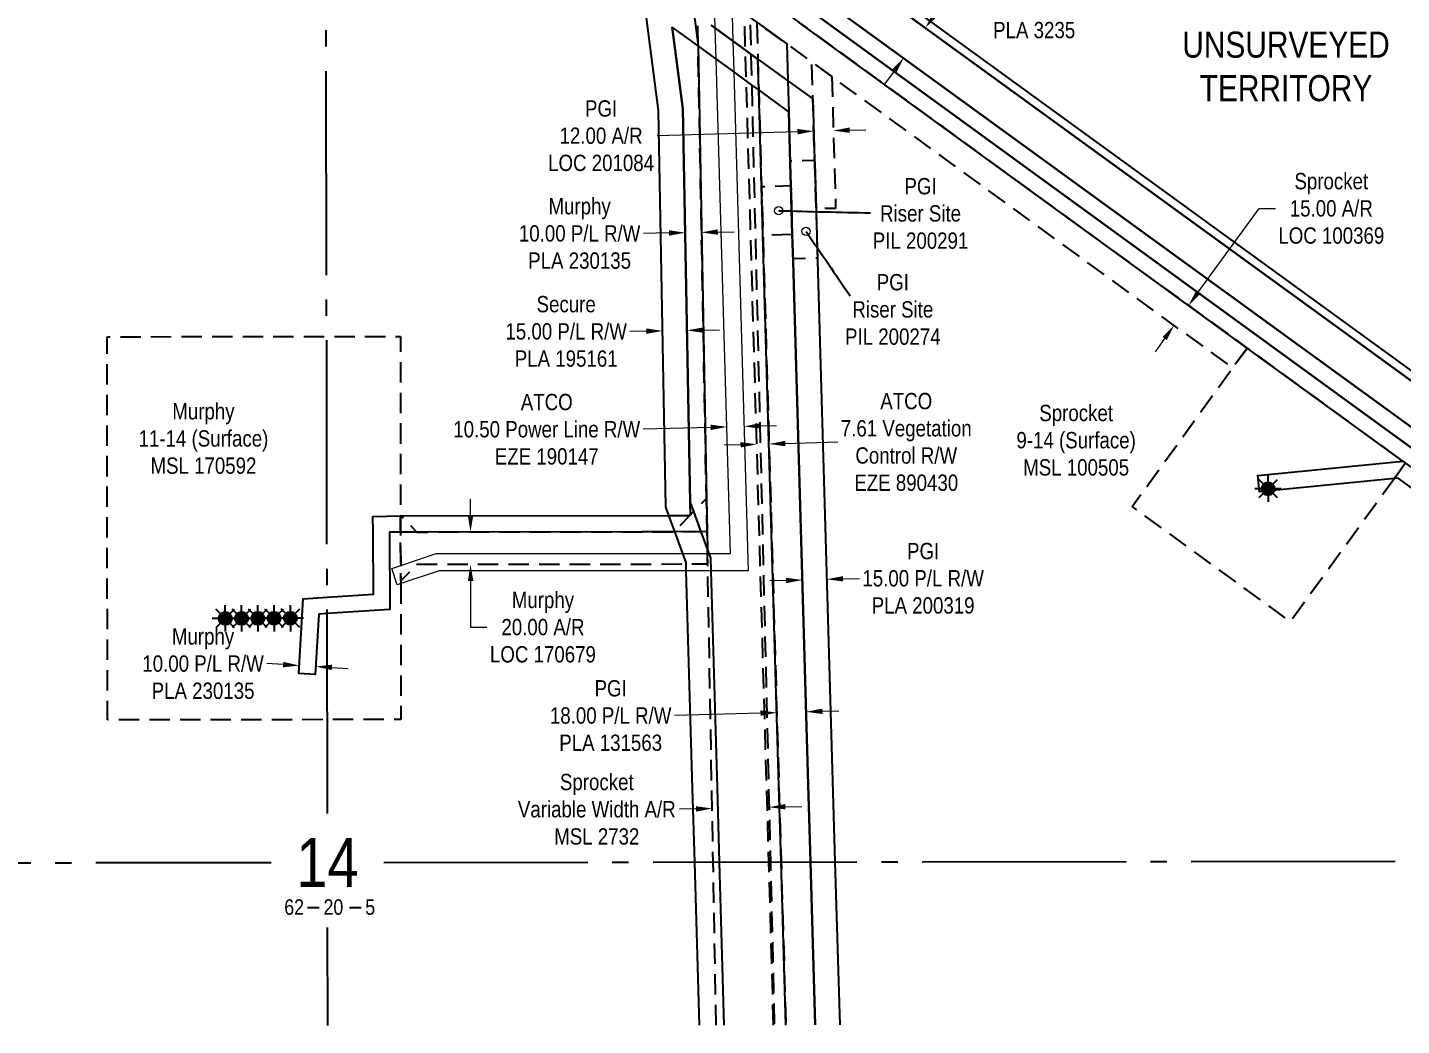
# Model space of a CAD drawing. Extents: x 500622 to 512229, y 6022177 to 6028063.
# Drawn here: x 507037 to 507880, y 6023839 to 6024451 of the extents above; entities that cross this region are included whole.
import ezdxf
from ezdxf.enums import TextEntityAlignment as Align

# ---------------------------------------------------------------- set-up
doc = ezdxf.new("R2010")
doc.units = 0
doc.header["$LTSCALE"] = 5
doc.header["$PDMODE"] = 3
doc.header["$PDSIZE"] = 30
for name, pattern in [('foc-ACCESSROAD', [3.75, 2.5, -1.25]), ('foc-FLOWLINE', [3.75, 2.5, -1.25]), ('foc-QUARTERLINE', [33, 25, -3, 2, -3])]:
    doc.linetypes.add(name, pattern=pattern)
doc.layers.get('Defpoints').update_dxf_attribs({"color": 9})
for name, color, linetype in [('10', 1, 'Continuous'), ('9', 3, 'Continuous'), ('F-AR', 190, 'foc-ACCESSROAD'), ('F-EZE', 190, 'foc-FLOWLINE'), ('F-RW', 190, 'Continuous'), ('F-WS', 190, 'foc-ACCESSROAD'), ('F-WS-S', 190, 'Continuous'), ('L-QSEC', 8, 'foc-QUARTERLINE'), ('L-SECLBL', 7, 'Continuous'), ('L-UNS-T', 3, 'Continuous')]:
    doc.layers.add(name, color=color, linetype=linetype)
for name, color, linetype, lineweight in [('F-AR-T', 190, 'Continuous', 9), ('F-EZE-T', 190, 'Continuous', 9), ('F-RW-T', 190, 'Continuous', 9), ('F-WS-T', 190, 'Continuous', 9)]:
    doc.layers.add(name, color=color, linetype=linetype, lineweight=lineweight)
doc.styles.add('80CG', font='ARIALN.TTF', dxfattribs={"height": 10})
doc.styles.add('80L', font='ARIALN.TTF', dxfattribs={"height": 10})
doc.styles.add('SIMPLEX', font='ARIALN.TTF')
doc.dimstyles.new('Compass 5 000', dxfattribs={"dimscale": 5, "dimtxt": 9, "dimasz": 2, "dimexe": 0.2, "dimexo": 0.0625, "dimgap": 0.5, "dimtad": 0, "dimtih": 1, "dimtoh": 1, "dimzin": 0, "dimdsep": 46, "dimtxsty": '80CG', "dimcen": 0.1, "dimse1": 1, "dimse2": 1, "dimclrd": 256, "dimclrt": 256, "dimaunit": 1, "dimadec": 4, "dimazin": 0, "dimtfac": 0.06, "dimtofl": 0, "dimtmove": 0, "dimatfit": 1, "dimfxl": 0.2, "dimtolj": 1, "dimtzin": 0, "dimlwd": -1, "dimarcsym": 0})

# ---------------------------------------------------------------- blocks, each defined once
blk = doc.blocks.new('L-SECLBL')
at = {"layer": '9', "color": 7}
for p, q in [((-5.08, -27.83), (-12.29, -27.83)), ((20.7, -27.83), (13.5, -27.83))]:
    blk.add_line(p, q, dxfattribs=at)
at = {"layer": '10', "color": 2, "style": 'SIMPLEX'}
blk.add_attdef('SEC', text='', height=30, dxfattribs=at).set_placement((0, 0), align=Align.MIDDLE)
at = {"layer": '10', "color": 5, "style": '80L'}
blk.add_attdef('TWP', text='', height=9.5, dxfattribs=at).set_placement((-14.43, -27.37), align=Align.MIDDLE_RIGHT)
blk.add_attdef('RGE', text='', height=9.5, dxfattribs=at).set_placement((3.62, -27.37), align=Align.MIDDLE_CENTER)
blk.add_attdef('MER', text='', height=9.5, dxfattribs=at).set_placement((23.17, -27.37), align=Align.MIDDLE_LEFT)
blk = doc.blocks.new('*D967')
at = {"layer": 'Defpoints', "color": 0, "transparency": 16777216}
for p in [(507587.75, 6024450.85), (507640.7, 6024412.39), (507627.27, 6024393.9)]:
    blk.add_point(p, dxfattribs=at)
at = {"layer": 'F-RW-T', "transparency": 16777216}
for p, q in [((507593.63, 6024458.94), (507604.82, 6024474.36)), ((507604.82, 6024474.36), (507614.82, 6024474.36)), ((507568.44, 6024424.28), (507562.56, 6024416.19))]:
    blk.add_line(p, q, dxfattribs=at)
for points in [[(507592.28, 6024459.92), (507594.97, 6024457.96), (507587.75, 6024450.85)], [(507567.09, 6024425.26), (507569.79, 6024423.3), (507574.32, 6024432.37)]]:
    blk.add_solid(points, dxfattribs=at)
at = {"layer": 'F-RW-T', "transparency": 16777216, "insert": (507654.36, 6024474.36), "char_height": 10, "attachment_point": 5, "style": '80CG'}
blk.add_mtext('\\A1;Paramount\\P22.85 P/L R/W\\PPlan 911 RS\\PPLA 3235', dxfattribs=at)
blk = doc.blocks.new('*D1008')
at = {"layer": 'Defpoints', "color": 0, "transparency": 16777216}
for p in [(507698.75, 6024317.13), (507689.93, 6024304.98), (507740.23, 6024268.46)]:
    blk.add_point(p, dxfattribs=at)
at = {"layer": 'F-AR-T', "transparency": 16777216}
for p, q in [((507754.92, 6024288.7), (507792.24, 6024340.1)), ((507792.24, 6024340.1), (507802.24, 6024340.1)), ((507734.35, 6024260.37), (507728.48, 6024252.28))]:
    blk.add_line(p, q, dxfattribs=at)
for points in [[(507753.57, 6024289.68), (507756.27, 6024287.72), (507749.05, 6024280.61)], [(507733.01, 6024261.35), (507735.7, 6024259.39), (507740.23, 6024268.46)]]:
    blk.add_solid(points, dxfattribs=at)
at = {"layer": 'F-AR-T', "transparency": 16777216, "insert": (507836.55, 6024340.1), "char_height": 10, "attachment_point": 5, "style": '80CG'}
blk.add_mtext('\\A1;Sprocket\\P15.00 A/R\\PLOC 100369', dxfattribs=at)
blk = doc.blocks.new('*D1009')
at = {"layer": 'Defpoints', "color": 0, "transparency": 16777216}
for p in [(507527.2, 6024112.83), (507512.5, 6024102.2), (507527.49, 6024102.63)]:
    blk.add_point(p, dxfattribs=at)
at = {"layer": 'F-RW-T', "transparency": 16777216}
for p, q in [((507502.21, 6024112.11), (507492.21, 6024111.82)), ((507537.19, 6024113.12), (507547.19, 6024113.41))]:
    blk.add_line(p, q, dxfattribs=at)
for points in [[(507502.16, 6024113.77), (507502.26, 6024110.44), (507512.21, 6024112.4)], [(507537.14, 6024114.79), (507537.24, 6024111.46), (507527.2, 6024112.83)]]:
    blk.add_solid(points, dxfattribs=at)
at = {"layer": 'F-RW-T', "transparency": 16777216, "insert": (507586.27, 6024113.41), "char_height": 10, "attachment_point": 5, "style": '80CG'}
blk.add_mtext('\\A1;PGI\\P15.00 P/L R/W\\PPLA 200319', dxfattribs=at)
blk = doc.blocks.new('*D1012')
at = {"layer": 'Defpoints', "color": 0, "transparency": 16777216}
for p in [(507495.87, 6024054.9), (507513.86, 6024055.42), (507514.55, 6024031.63)]:
    blk.add_point(p, dxfattribs=at)
at = {"layer": 'F-RW-T', "transparency": 16777216}
for p, q in [((507486.57, 6024030.82), (507433.76, 6024029.29)), ((507524.54, 6024031.92), (507534.54, 6024032.21))]:
    blk.add_line(p, q, dxfattribs=at)
for points in [[(507486.52, 6024032.49), (507486.61, 6024029.15), (507496.56, 6024031.11)], [(507524.49, 6024033.59), (507524.59, 6024030.25), (507514.55, 6024031.63)]]:
    blk.add_solid(points, dxfattribs=at)
at = {"layer": 'F-RW-T', "transparency": 16777216, "insert": (507394.68, 6024029.29), "char_height": 10, "attachment_point": 5, "style": '80CG'}
blk.add_mtext('\\A1;PGI\\P18.00 P/L R/W\\PPLA 131563', dxfattribs=at)
blk = doc.blocks.new('*D1016')
at = {"layer": 'Defpoints', "color": 0, "transparency": 16777216}
for p in [(507491.78, 6024195.76), (507484.91, 6024173.64), (507492.42, 6024173.86)]:
    blk.add_point(p, dxfattribs=at)
at = {"layer": 'F-EZE-T', "transparency": 16777216}
for p, q in [((507501.78, 6024196.05), (507533.95, 6024196.98)), ((507474.28, 6024195.25), (507464.29, 6024194.96))]:
    blk.add_line(p, q, dxfattribs=at)
for points in [[(507474.24, 6024196.92), (507474.33, 6024193.59), (507484.28, 6024195.54)], [(507501.73, 6024197.71), (507501.83, 6024194.38), (507491.78, 6024195.76)]]:
    blk.add_solid(points, dxfattribs=at)
at = {"layer": 'F-EZE-T', "transparency": 16777216, "insert": (507575.92, 6024196.98), "char_height": 10, "attachment_point": 5, "style": '80CG'}
blk.add_mtext('\\A1;ATCO\\P7.61 Vegetation\\PControl R/W\\PEZE 890430', dxfattribs=at)
blk = doc.blocks.new('*D1017')
at = {"layer": 'Defpoints', "color": 0, "transparency": 16777216}
for p in [(507456.82, 6023977.6), (507491.69, 6023978.44), (507491.82, 6023973.19)]:
    blk.add_point(p, dxfattribs=at)
at = {"layer": 'F-AR-T', "transparency": 16777216}
for p, q in [((507446.95, 6023972.11), (507436.95, 6023971.87)), ((507501.81, 6023973.43), (507511.81, 6023973.67))]:
    blk.add_line(p, q, dxfattribs=at)
for points in [[(507446.91, 6023973.78), (507446.99, 6023970.44), (507456.95, 6023972.35)], [(507501.77, 6023975.1), (507501.85, 6023971.77), (507491.82, 6023973.19)]]:
    blk.add_solid(points, dxfattribs=at)
at = {"layer": 'F-AR-T', "transparency": 16777216, "insert": (507386.17, 6023971.87), "char_height": 10, "attachment_point": 5, "style": '80CG'}
blk.add_mtext('\\A1;Sprocket\\PVariable Width A/R\\PMSL 2732', dxfattribs=at)
blk = doc.blocks.new('*D1018')
at = {"layer": 'Defpoints', "color": 0, "transparency": 16777216}
for p in [(507439.66, 6024364.85), (507424.66, 6024364.58), (507426.5, 6024265.09)]:
    blk.add_point(p, dxfattribs=at)
at = {"layer": 'F-RW-T', "transparency": 16777216}
for p, q in [((507416.5, 6024264.91), (507406.5, 6024264.72)), ((507451.5, 6024265.55), (507461.49, 6024265.74))]:
    blk.add_line(p, q, dxfattribs=at)
for points in [[(507416.47, 6024266.57), (507416.53, 6024263.24), (507426.5, 6024265.09)], [(507451.46, 6024267.22), (507451.53, 6024263.89), (507441.5, 6024265.37)]]:
    blk.add_solid(points, dxfattribs=at)
at = {"layer": 'F-RW-T', "transparency": 16777216, "insert": (507367.41, 6024264.72), "char_height": 10, "attachment_point": 5, "style": '80CG'}
blk.add_mtext('\\A1;Secure\\P15.00 P/L R/W\\PPLA 195161', dxfattribs=at)
blk = doc.blocks.new('*D1019')
at = {"layer": 'Defpoints', "color": 0, "transparency": 16777216}
for p in [(507463.49, 6024290.82), (507473.98, 6024291.13), (507465.95, 6024206.23)]:
    blk.add_point(p, dxfattribs=at)
at = {"layer": 'F-EZE-T', "transparency": 16777216}
for p, q in [((507455.95, 6024205.94), (507414.63, 6024204.74)), ((507486.43, 6024206.83), (507496.43, 6024207.12))]:
    blk.add_line(p, q, dxfattribs=at)
for points in [[(507455.9, 6024207.61), (507456, 6024204.28), (507465.95, 6024206.23)], [(507486.38, 6024208.49), (507486.48, 6024205.16), (507476.44, 6024206.54)]]:
    blk.add_solid(points, dxfattribs=at)
at = {"layer": 'F-EZE-T', "transparency": 16777216, "insert": (507355.49, 6024204.74), "char_height": 10, "attachment_point": 5, "style": '80CG'}
blk.add_mtext('\\A1;ATCO\\P10.50 Power Line R/W\\PEZE 190147', dxfattribs=at)
blk = doc.blocks.new('*D1020')
at = {"layer": 'Defpoints', "color": 0, "transparency": 16777216}
for p in [(507364.77, 6024141.92), (507308.79, 6024121.86), (507364.79, 6024121.93)]:
    blk.add_point(p, dxfattribs=at)
at = {"layer": 'F-AR-T', "transparency": 16777216}
for p, q in [((507308.75, 6024151.85), (507308.74, 6024161.85)), ((507308.8, 6024111.86), (507308.84, 6024083.47)), ((507308.84, 6024083.47), (507318.84, 6024083.47))]:
    blk.add_line(p, q, dxfattribs=at)
for points in [[(507310.42, 6024151.85), (507307.09, 6024151.84), (507308.76, 6024141.85)], [(507310.47, 6024111.86), (507307.14, 6024111.86), (507308.79, 6024121.86)]]:
    blk.add_solid(points, dxfattribs=at)
at = {"layer": 'F-AR-T', "transparency": 16777216, "insert": (507353.15, 6024083.47), "char_height": 10, "attachment_point": 5, "style": '80CG'}
blk.add_mtext('\\A1;Murphy\\P20.00 A/R\\PLOC 170679', dxfattribs=at)
blk = doc.blocks.new('*D1021')
at = {"layer": 'Defpoints', "color": 0, "transparency": 16777216}
for p in [(507439.27, 6024386.05), (507449.27, 6024386.23), (507440.39, 6024325.26)]:
    blk.add_point(p, dxfattribs=at)
at = {"layer": 'F-RW-T', "transparency": 16777216}
for p, q in [((507430.39, 6024325.07), (507414.73, 6024324.78)), ((507460.39, 6024325.63), (507470.39, 6024325.81))]:
    blk.add_line(p, q, dxfattribs=at)
for points in [[(507430.36, 6024326.74), (507430.42, 6024323.41), (507440.39, 6024325.26)], [(507460.36, 6024327.29), (507460.42, 6024323.96), (507450.39, 6024325.44)]]:
    blk.add_solid(points, dxfattribs=at)
at = {"layer": 'F-RW-T', "transparency": 16777216, "insert": (507375.65, 6024324.78), "char_height": 10, "attachment_point": 5, "style": '80CG'}
blk.add_mtext('\\A1;Murphy\\P10.00 P/L R/W\\PPLA 230135', dxfattribs=at)
blk = doc.blocks.new('*D1022')
at = {"layer": 'Defpoints', "color": 0, "transparency": 16777216}
for p in [(507204.04, 6024063.86), (507214.02, 6024063.28), (507203.82, 6024059.98)]:
    blk.add_point(p, dxfattribs=at)
at = {"layer": 'F-RW-T', "transparency": 16777216}
for p, q in [((507193.83, 6024060.55), (507183.85, 6024061.13)), ((507223.78, 6024058.82), (507233.76, 6024058.25))]:
    blk.add_line(p, q, dxfattribs=at)
for points in [[(507193.93, 6024062.22), (507193.74, 6024058.89), (507203.82, 6024059.98)], [(507223.87, 6024060.49), (507223.68, 6024057.16), (507213.79, 6024059.4)]]:
    blk.add_solid(points, dxfattribs=at)
at = {"layer": 'F-RW-T', "transparency": 16777216, "insert": (507144.76, 6024061.13), "char_height": 10, "attachment_point": 5, "style": '80CG'}
blk.add_mtext('\\A1;Murphy\\P10.00 P/L R/W\\PPLA 230135', dxfattribs=at)
blk = doc.blocks.new('*D1023')
at = {"layer": 'Defpoints', "color": 0, "transparency": 16777216}
for p in [(507531.23, 6024387.79), (507520.13, 6024356.78), (507532.13, 6024357.13)]:
    blk.add_point(p, dxfattribs=at)
at = {"layer": 'F-AR-T', "transparency": 16777216}
for p, q in [((507509.24, 6024387.15), (507423.1, 6024384.64)), ((507541.23, 6024388.08), (507551.23, 6024388.37))]:
    blk.add_line(p, q, dxfattribs=at)
for points in [[(507509.19, 6024388.82), (507509.29, 6024385.48), (507519.24, 6024387.44)], [(507541.18, 6024389.75), (507541.28, 6024386.41), (507531.23, 6024387.79)]]:
    blk.add_solid(points, dxfattribs=at)
at = {"layer": 'F-AR-T', "transparency": 16777216, "insert": (507388.81, 6024384.64), "char_height": 10, "attachment_point": 5, "style": '80CG'}
blk.add_mtext('\\A1;PGI\\P12.00 A/R\\PLOC 201084', dxfattribs=at)
blk = doc.blocks.new('GAS')
h = blk.add_hatch(color=255)
h.dxf.hatch_style = 1
edge = h.paths.add_edge_path()
edge.add_arc((0, 0), 0.9, 0, 360)
for p, q in [((-0.81, 0), (-1.62, 0)), ((-0.57, 0.57), (-1.14, 1.14)), ((0, 0.81), (0, 1.62)), ((0.57, 0.57), (1.14, 1.14)), ((1.62, 0), (0.81, 0)), ((-0.57, -0.57), (-1.14, -1.14)), ((0, -0.81), (0, -1.62)), ((1.14, -1.14), (0.57, -0.57))]:
    blk.add_line(p, q)
blk.add_circle((0, 0), 0.8)

msp = doc.modelspace()

# ---------------------------------------------------------------- linework, layer by layer
at = {"layer": 'F-AR', "flags": 128}
msp.add_lwpolyline([(507459.369, 6023839.625), (507457.523, 6023939.553), (507454.247, 6024116.819), (507454.15, 6024122.039), (507454.053, 6024127.314), (507453.985, 6024130.932), (507453.78, 6024142.026), (507453.404, 6024162.423), (507448.279, 6024439.747), (507447.931, 6024458.522), (507447.515, 6024481.075), (507446.937, 6024512.354), (507446.702, 6024525.046), (507444.927, 6024554.569), (507444.54, 6024560.996), (507439.635, 6024642.579), (507438.735, 6024657.558), (507437.26, 6024682.086), (507436.809, 6024689.598), (507436.53, 6024694.223), (507436.345, 6024697.308), (507436.159, 6024700.394), (507435.953, 6024703.813), (507466.691, 6024700.565), (507466.88, 6024697.378), (507467.064, 6024694.299), (507467.195, 6024692.278), (507467.262, 6024691.212), (507467.987, 6024678.873), (507469.132, 6024659.387), (507470.215, 6024640.99), (507474.111, 6024574.809), (507474.253, 6024572.512), (507476.427, 6024537.839), (507476.832, 6024531.386), (507477.172, 6024526.238), (507478.205, 6024502.174), (507478.76, 6024489.258), (507479.541, 6024476.341), (507480.138, 6024457.369), (507480.683, 6024434.726), (507481.138, 6024415.892), (507492.626, 6023939.589), (507495.035, 6023839.662)], dxfattribs=at)
for points in [[(507784.943, 6024254.526), (507776.131, 6024242.396), (507531.786, 6024419.803), (507531.074, 6024420.323), (507519.629, 6024428.822), (507518.005, 6024430.022), (507504.251, 6024439.85), (507502.68, 6024440.99), (507484.295, 6024454.345), (507480.138, 6024457.369), (507479.541, 6024476.341), (507480.665, 6024475.522), (507483.745, 6024473.284), (507485.666, 6024471.889), (507488.317, 6024469.964), (507510.376, 6024453.94), (507784.943, 6024254.526)], [(507530.277, 6024420.914), (507531.753, 6024369.972), (507532.62, 6024340.131), (507520.62, 6024339.856), (507519.801, 6024368.008), (507519.754, 6024369.635), (507518.667, 6024407.185), (507518.005, 6024430.022), (507519.629, 6024428.818), (507530.277, 6024420.914)], [(507453.404, 6024162.423), (507453.781, 6024142.026), (507453.986, 6024130.932), (507454.029, 6024128.579), (507454.053, 6024127.314), (507454.15, 6024122.039), (507440.912, 6024122.023), (507275.915, 6024121.817), (507265.937, 6024111.813), (507265.925, 6024121.186), (507265.924, 6024121.804), (507265.9, 6024141.797), (507265.887, 6024151.812), (507275.89, 6024141.805), (507413.778, 6024141.976), (507433.591, 6024142.001), (507433.93, 6024142.212), (507443.301, 6024152.01), (507443.587, 6024152.305), (507445.513, 6024154.289), (507453.404, 6024162.423)]]:
    msp.add_lwpolyline(points, close=True, dxfattribs=at)
at = {"layer": 'F-EZE', "flags": 128}
msp.add_lwpolyline([(507494.575, 6023839.662), (507491.685, 6023939.588), (507477.838, 6024418.288), (507477.291, 6024437.19), (507476.634, 6024459.917), (507475.721, 6024491.466), (507477.832, 6024489.93), (507478.76, 6024489.256), (507479.827, 6024488.478), (507483.38, 6024485.893), (507483.745, 6024473.284), (507484.295, 6024454.345), (507484.953, 6024431.637), (507485.501, 6024412.725), (507487.213, 6024353.594), (507488.081, 6024323.618), (507497.852, 6023986.26), (507499.22, 6023939.596), (507502.099, 6023839.669)], dxfattribs=at)
at = {"layer": 'F-EZE-T'}
msp.add_lwpolyline([(507468.92, 6024465.521), (507469.58, 6024442.794), (507470.128, 6024423.885), (507470.128, 6024423.885), (507479.002, 6024118.088), (507456.025, 6024118.085), (507454.223, 6024118.085), (507441.027, 6024118.083), (507289.488, 6024118.065), (507265.939, 6024110.208), (507263.767, 6024109.483), (507260.445, 6024119.438), (507265.922, 6024121.211), (507287.782, 6024128.56), (507438.892, 6024128.577), (507454.029, 6024128.579), (507454.839, 6024128.579), (507468.198, 6024128.581), (507459.404, 6024431.67), (507458.855, 6024450.586), (507458.196, 6024473.314)], dxfattribs=at)
at = {"layer": 'F-RW'}
for points in [[(506427.111, 6025371.333), (507129.919, 6024759.757), (507140.033, 6024750.954), (507148.366, 6024743.75), (507148.833, 6024743.413), (507156.382, 6024736.745), (507164.487, 6024729.675), (507170.791, 6024725.11), (507194.772, 6024707.719), (507219.866, 6024689.524), (507403.642, 6024556.279), (507420.352, 6024544.164), (507434.137, 6024534.17), (507436.568, 6024532.405), (507446.702, 6024525.046), (507454.353, 6024519.491), (507465.073, 6024511.708), (507477.603, 6024502.612), (507478.205, 6024502.174), (507478.878, 6024501.686), (507489.514, 6024493.964), (507521.39, 6024470.822), (508022.733, 6024106.611)], [(508022.733, 6024106.611), (507521.39, 6024470.822), (507489.514, 6024493.964), (507478.878, 6024501.686), (507478.205, 6024502.174), (507477.603, 6024502.612), (507465.073, 6024511.708), (507454.353, 6024519.491), (507446.702, 6024525.046), (507436.568, 6024532.405), (507434.137, 6024534.17), (507420.352, 6024544.164), (507403.642, 6024556.279), (507219.866, 6024689.524), (507194.772, 6024707.719), (507170.791, 6024725.11), (507164.487, 6024729.675), (507156.382, 6024736.745), (507148.833, 6024743.413), (507148.367, 6024743.782), (507140.033, 6024750.954), (507129.919, 6024759.757), (506427.111, 6025371.333)], [(508022.683, 6024134.885), (507533.986, 6024489.911), (507487.528, 6024523.625), (507484.719, 6024525.663), (507476.832, 6024531.386), (507464.256, 6024540.524), (507453.535, 6024548.314), (507444.927, 6024554.569), (507432.51, 6024563.584), (507416.287, 6024575.345), (507399.577, 6024587.458), (507240.362, 6024702.877), (507228.277, 6024711.638), (507220.898, 6024716.997), (507219.82, 6024718.002), (507216.28, 6024720.352), (507211.016, 6024724.17), (507199.993, 6024732.166), (507189.757, 6024739.577), (507184.407, 6024743.453), (507180.225, 6024746.536), (507178.728, 6024747.57), (507169.522, 6024755.588), (506853.471, 6025030.796)], [(506853.471, 6025030.796), (507169.522, 6024755.588), (507178.728, 6024747.57), (507180.226, 6024746.573), (507184.407, 6024743.452), (507189.757, 6024739.577), (507199.993, 6024732.166), (507211.016, 6024724.17), (507216.28, 6024720.352), (507219.82, 6024718.002), (507220.898, 6024716.997), (507228.277, 6024711.638), (507240.362, 6024702.877), (507399.577, 6024587.458), (507416.287, 6024575.345), (507432.51, 6024563.584), (507444.927, 6024554.569), (507453.535, 6024548.314), (507464.256, 6024540.524), (507476.832, 6024531.386), (507484.719, 6024525.663), (507487.528, 6024523.625), (507533.986, 6024489.911), (508022.683, 6024134.885)], [(507487.095, 6024530.093), (508022.672, 6024141.149)], [(507445.702, 6024460.141), (507448.279, 6024439.747), (507453.404, 6024162.423), (507453.781, 6024142.026), (507449.963, 6024142.021), (507443.777, 6024142.014), (507438.775, 6024142.007), (507433.987, 6024142.038), (507433.591, 6024142.001), (507413.778, 6024141.976), (507275.89, 6024141.805), (507267.741, 6024141.798), (507265.9, 6024141.772), (507258.981, 6024141.738), (507259.347, 6024094.377), (507220.817, 6024091.847), (507215.649, 6024091.508), (507213.511, 6024054.521), (507203.534, 6024055.098), (507206.182, 6024100.901), (507220.802, 6024101.861), (507249.281, 6024103.731), (507248.986, 6024141.783), (507248.911, 6024151.375), (507265.887, 6024151.794), (507267.728, 6024151.827), (507430.396, 6024151.996), (507438.59, 6024152.005), (507443.301, 6024152.01), (507443.587, 6024152.305), (507443.445, 6024159.989), (507438.986, 6024401.237), (507432.474, 6024451.225)], [(507449.119, 6023839.614), (507446.22, 6023939.542), (507444.912, 6023984.655), (507441.027, 6024118.083), (507440.912, 6024122.023), (507440.881, 6024123.095), (507439.462, 6024127.005), (507438.891, 6024128.578), (507433.976, 6024142.107), (507430.396, 6024151.996), (507428.49, 6024157.253), (507424.001, 6024400.125), (507415.757, 6024463.356)], [(507948.95, 6024147.391), (507516.271, 6024462.011)], [(507520.107, 6023839.688), (507517.21, 6023939.614), (507515.846, 6023986.783), (507506.547, 6024307.612), (507506.065, 6024324.135), (507505.2, 6024354.107), (507504.809, 6024367.564), (507503.887, 6024399.378), (507485.501, 6024412.725), (507481.138, 6024415.892), (507477.838, 6024418.288), (507467.512, 6024425.784), (507456.792, 6024433.566), (507448.279, 6024439.747), (507432.469, 6024451.224)], [(507432.469, 6024451.224), (507438.986, 6024401.237), (507443.445, 6024159.989), (507445.513, 6024154.289), (507449.963, 6024142.021), (507453.986, 6024130.932), (507454.839, 6024128.579), (507455.796, 6024125.942), (507456.025, 6024118.085), (507459.898, 6023985.091), (507461.219, 6023939.557), (507464.117, 6023839.63)], [(507520.107, 6023839.688), (507517.21, 6023939.614), (507515.846, 6023986.783), (507506.547, 6024307.612), (507506.065, 6024324.135), (507505.2, 6024354.107), (507504.809, 6024367.564), (507503.887, 6024399.378), (507485.501, 6024412.725), (507481.138, 6024415.892), (507477.838, 6024418.288), (507467.512, 6024425.784), (507456.792, 6024433.566), (507448.279, 6024439.747), (507432.469, 6024451.224)], [(507502.099, 6023839.669), (507499.22, 6023939.596), (507497.862, 6023986.261), (507488.082, 6024323.618), (507487.214, 6024353.594), (507485.501, 6024412.725), (507484.953, 6024431.624), (507480.683, 6024434.726), (507477.291, 6024437.19), (507466.975, 6024444.686), (507456.255, 6024452.474)], [(507456.255, 6024452.474), (507466.975, 6024444.686), (507477.291, 6024437.19), (507480.683, 6024434.726), (507484.953, 6024431.626), (507486.418, 6024430.556), (507503.338, 6024418.294), (507518.667, 6024407.185), (507519.754, 6024369.635), (507519.801, 6024368.008), (507520.62, 6024339.856), (507520.665, 6024338.263), (507521.54, 6024308.057), (507532.216, 6023939.63), (507535.113, 6023839.704)], [(507456.255, 6024452.474), (507466.975, 6024444.686), (507477.291, 6024437.19), (507480.683, 6024434.726), (507484.953, 6024431.626), (507486.418, 6024430.556), (507503.338, 6024418.294), (507518.667, 6024407.185), (507519.754, 6024369.635), (507519.801, 6024368.008), (507520.62, 6024339.856), (507520.665, 6024338.263), (507521.54, 6024308.057), (507532.216, 6023939.63), (507535.113, 6023839.704)], [(507484.295, 6024454.345), (507502.68, 6024440.99), (507503.338, 6024418.294), (507503.887, 6024399.378), (507504.809, 6024367.564), (507505.2, 6024354.107), (507506.065, 6024324.135), (507506.547, 6024307.612), (507515.846, 6023986.783), (507517.21, 6023939.614), (507520.107, 6023839.688)]]:
    msp.add_lwpolyline(points, dxfattribs=at)
at = {"layer": 'F-RW', "flags": 128}
for points in [[(507516.271, 6024462.011), (507948.95, 6024147.391)], [(507880.351, 6024185.233), (507784.943, 6024254.526), (507510.376, 6024453.94)]]:
    msp.add_lwpolyline(points, dxfattribs=at)
msp.add_lwpolyline([(507882.029, 6024184.02), (508022.776, 6024081.8), (508052.973, 6024059.878), (508164.364, 6023978.986), (508182.141, 6023966.077), (508179.578, 6023965.382), (508169.643, 6023962.691), (508159.528, 6023970.108), (508149.387, 6023977.482), (508052.995, 6024047.505), (508022.798, 6024069.438), (507877.57, 6024174.91), (507875.248, 6024174.681), (507792.426, 6024166.507), (507791.443, 6024176.459), (507880.351, 6024185.233), (507882.029, 6024184.02)], close=True, dxfattribs=at)
at = {"layer": 'F-WS', "flags": 128}
for points in [[(507520.619, 6024339.856), (507520.664, 6024338.263), (507521.492, 6024309.683), (507506.5, 6024309.237), (507506.066, 6024324.135), (507505.2, 6024354.107), (507504.809, 6024367.564), (507504.762, 6024369.19), (507519.754, 6024369.635), (507519.801, 6024368.008), (507520.619, 6024339.856)], [(507506.066, 6024324.135), (507488.083, 6024323.618), (507487.214, 6024353.594), (507505.2, 6024354.107), (507506.066, 6024324.135)], [(507265.939, 6024110.208), (507266.041, 6024026.875), (507220.921, 6024026.817), (507086.156, 6024026.643), (507085.864, 6024261.494), (507220.547, 6024261.661), (507265.753, 6024261.718), (507265.887, 6024151.812), (507265.9, 6024141.797), (507265.924, 6024121.804), (507265.925, 6024121.186), (507265.937, 6024111.813), (507265.939, 6024110.208)], [(507875.248, 6024174.681), (507811.527, 6024086.893), (507714.417, 6024157.419), (507774.215, 6024239.758), (507776.131, 6024242.396), (507784.943, 6024254.526), (507880.351, 6024185.233), (507882.029, 6024184.02), (507875.248, 6024174.681)]]:
    msp.add_lwpolyline(points, close=True, dxfattribs=at)
at = {"layer": 'L-QSEC'}
for p, q in [((506419.094, 6023938.485), (507186.432, 6023939.286)), ((507255.677, 6023939.358), (508023.026, 6023940.159))]:
    msp.add_line(p, q, dxfattribs=at)
at = {"layer": 'L-QSEC', "flags": 128}
for points in [[(507221.012, 6023969.305), (507219.78, 6024743.493)], [(507221.219, 6023839.376), (507221.124, 6023899.343)]]:
    msp.add_lwpolyline(points, dxfattribs=at)

# ---------------------------------------------------------------- block references
at = {"layer": 'F-WS-S', "xscale": 4.997304999999953, "yscale": 4.997304999999953, "zscale": 4.997304999999953}
for p in [(507797.763, 6024168.366), (507158.343, 6024088.878), (507168.35, 6024088.894), (507178.356, 6024088.91), (507188.297, 6024088.925), (507198.303, 6024088.941)]:
    msp.add_blockref('GAS', p, dxfattribs=at)
at = {"layer": 'L-SECLBL', "xscale": 0.9994589999999924, "yscale": 0.9994589999999924, "zscale": 0.9994589999999924}
msp.add_blockref('L-SECLBL', (507221.06, 6023939.322), dxfattribs=at).add_auto_attribs({'SEC': '14', 'TWP': '62', 'RGE': '20', 'MER': '5'})

# ---------------------------------------------------------------- texts
at = {"layer": 'F-WS-T', "char_height": 10, "attachment_point": 2, "style": '80L'}
for s, width, insert in [('PGI\\PRiser Site\\PPIL 200291', 59.4661, (507584.692, 6024358.743)), ('PGI\\PRiser Site\\PPIL 200274', 59.4661, (507567.685, 6024299.906)), ('Murphy\\P11-14 (Surface)\\PMSL 170592', 78.99495, (507145.003, 6024220.821)), ('Sprocket\\P9-14 (Surface)\\PMSL 100505', 78.99495, (507680.094, 6024219.765))]:
    msp.add_mtext_dynamic_manual_height_columns(s, width=width, gutter_width=50, heights=[0], dxfattribs=dict(at, insert=insert))
at = {"layer": 'L-UNS-T', "color": 3, "insert": (507808.765, 6024427.067), "char_height": 15.99138, "attachment_point": 5, "style": '80L'}
msp.add_mtext_dynamic_manual_height_columns('UNSURVEYED TERRITORY', width=126.41375, gutter_width=47.5, heights=[0], dxfattribs=at)

# ---------------------------------------------------------------- dimensions: what is measured, and where the dimension line sits
at = {"layer": 'F-AR-T'}
for base, p1, p2, angle, text, picture, middle in [((507531.235, 6024387.789), (507520.128, 6024356.778), (507532.126, 6024357.126), 1.665502, 'PGI\\P12.00 A/R\\PLOC 201084', '*D1023', (507388.812, 6024384.645)), ((507740.229, 6024268.463), (507698.751, 6024317.127), (507689.932, 6024304.981), 234.018451, 'Sprocket\\P15.00 A/R\\PLOC 100369', '*D1008', (507836.555, 6024340.099)), ((507308.789, 6024121.858), (507364.769, 6024141.915), (507364.794, 6024121.928), 270.071611, 'Murphy\\P20.00 A/R\\PLOC 170679', '*D1020', (507353.152, 6024083.474)), ((507491.815, 6023973.192), (507456.82, 6023977.598), (507491.689, 6023978.438), 1.381605, 'Sprocket\\PVariable Width A/R\\PMSL 2732', '*D1017', (507386.171, 6023971.869))]:
    dim = msp.add_linear_dim(base=base, p1=p1, p2=p2, angle=angle, text=text, dimstyle='Compass 5 000', dxfattribs=at)
    dim.commit()
    dim.dimension.update_dxf_attribs({"geometry": picture, "text_midpoint": middle, "dimtype": 161})
at = {"layer": 'F-EZE-T'}
for base, p1, p2, angle, text, picture, middle in [((507465.945, 6024206.231), (507473.981, 6024291.127), (507463.491, 6024290.822), 181.662043, 'ATCO\\P10.50 Power Line R/W\\PEZE 190147', '*D1019', (507355.486, 6024204.742)), ((507491.785, 6024195.759), (507484.914, 6024173.638), (507492.419, 6024173.855), 1.65905, 'ATCO\\P7.61 Vegetation\\PControl R/W\\PEZE 890430', '*D1016', (507575.92, 6024196.981))]:
    dim = msp.add_linear_dim(base=base, p1=p1, p2=p2, angle=angle, text=text, dimstyle='Compass 5 000', dxfattribs=at)
    dim.commit()
    dim.dimension.update_dxf_attribs({"geometry": picture, "text_midpoint": middle, "dimtype": 161})
at = {"layer": 'F-RW-T'}
for base, p1, p2, angle, text, picture, middle in [((507587.748, 6024450.854), (507627.269, 6024393.904), (507640.697, 6024412.388), 54.002613, 'Paramount\\P22.85 P/L R/W\\PPlan 911 RS\\PPLA 3235', '*D967', (507654.363, 6024474.359)), ((507440.39, 6024325.258), (507449.268, 6024386.234), (507439.267, 6024386.05), 181.058841, 'Murphy\\P10.00 P/L R/W\\PPLA 230135', '*D1021', (507375.647, 6024324.784)), ((507426.497, 6024265.092), (507439.659, 6024364.854), (507424.658, 6024364.576), 181.058826, 'Secure\\P15.00 P/L R/W\\PPLA 195161', '*D1018', (507367.414, 6024264.722)), ((507527.197, 6024112.832), (507512.501, 6024102.199), (507527.493, 6024102.633), 1.659962, 'PGI\\P15.00 P/L R/W\\PPLA 200319', '*D1009', (507586.275, 6024113.412)), ((507203.816, 6024059.977), (507214.018, 6024063.281), (507204.04, 6024063.858), 176.691627, 'Murphy\\P10.00 P/L R/W\\PPLA 230135', '*D1022', (507144.763, 6024061.132)), ((507514.547, 6024031.631), (507495.872, 6024054.9), (507513.857, 6024055.421), 1.660285, 'PGI\\P18.00 P/L R/W\\PPLA 131563', '*D1012', (507394.677, 6024029.289))]:
    dim = msp.add_linear_dim(base=base, p1=p1, p2=p2, angle=angle, text=text, dimstyle='Compass 5 000', dxfattribs=at)
    dim.commit()
    dim.dimension.update_dxf_attribs({"geometry": picture, "text_midpoint": middle, "dimtype": 161})

# ---------------------------------------------------------------- leaders
at = {"layer": 'F-WS-T', "path_type": 1}
for points in [[(507497.711, 6024338.722), (507554.101, 6024337.373)], [(507514.469, 6024326.072), (507541.529, 6024286.513)]]:
    msp.add_leader(points, dimstyle='Compass 5 000', override={"dimasz": 1, "dimgap": 0.5, "dimtad": 0, "dimldrblk": 'DotBlank'}, dxfattribs=at)

doc.saveas('drawing.dxf')
